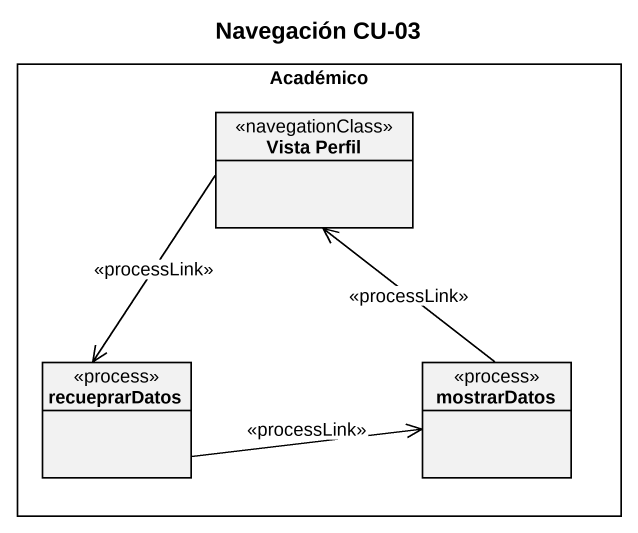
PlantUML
@startuml
title Navegación CU-03
hide circle
hide empty members
rectangle Académico {
  class "Vista Perfil" as Vista_Perfil <<navegationClass>>
  class recueprarDatos <<process>>
  class mostrarDatos <<process>>
}
Vista_Perfil --> recueprarDatos : <<processLink>>
recueprarDatos -right-> mostrarDatos : <<processLink>>
mostrarDatos -up-> Vista_Perfil : <<processLink>>
@enduml
